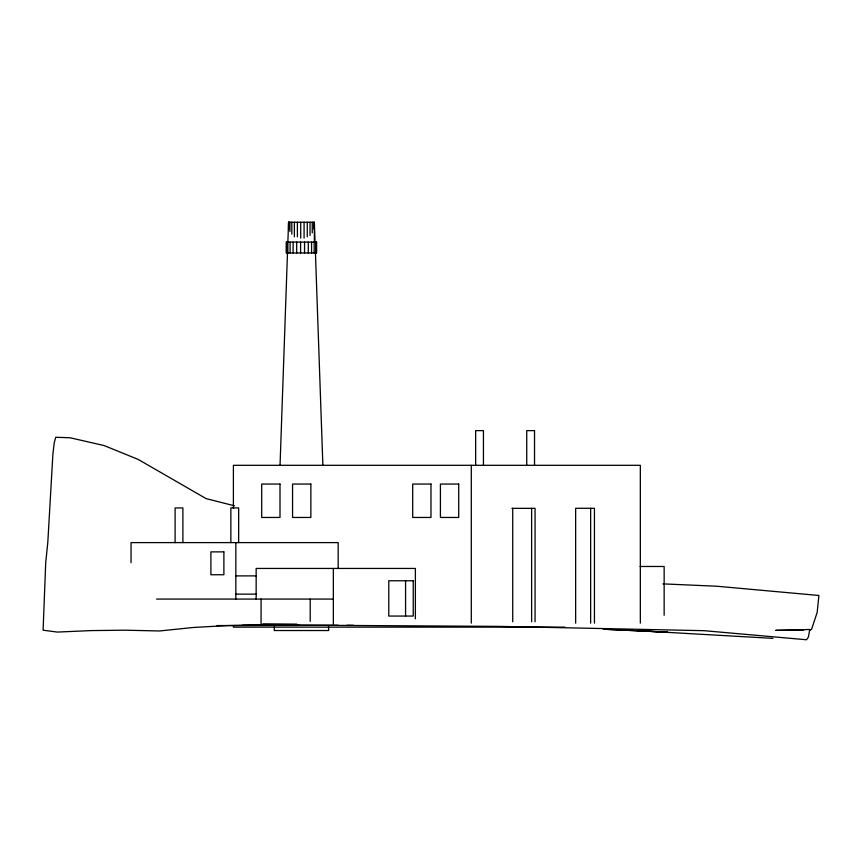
<?xml version="1.0" encoding="UTF-8"?>
<svg xmlns="http://www.w3.org/2000/svg" width="862" height="862" viewBox="0 0 862 862"><rect width="100%" height="100%" fill="white"/><g stroke="black" fill="none" stroke-linecap="round" stroke-linejoin="round"><path stroke-width="1.29" d="M274.396 626.502L274.256 630.531L328.67 630.531L328.519 626.502M280.042 465.34L287.52 251.79M287.854 242.394L288.565 222.245L314.361 222.245L315.061 242.394M803.599 630.176L775.725 630.359L809.763 629.497L808.384 637.126L806.53 639.755L704.114 630.682L499.874 626.394L261.595 624.918L227.557 625.575L193.519 627.461L159.481 630.973L125.443 630.197L91.394 630.585L57.355 632.072L43.1 630.197L45.708 562.864L47.83 542.036L52.916 453.768L54.306 442.443L55.761 437.282L70.027 437.756L104.065 445.546L138.103 459.381L206.18 498.656L234.432 505.789M511.909 508.343L535.065 508.343L535.065 621.793M640.1 566.474L664.149 566.474L664.149 615.263M235.832 575.891L256.154 575.891M235.832 594.144L256.154 594.144M156.572 599.079L333.346 599.079M242.319 625.295L299.136 625.295M346.793 625.295L353.517 625.295M217.03 625.575L338.184 625.295M564.804 627.137L233.397 627.137L233.397 625.575M262.813 623.819L296.851 624.142M663.04 583.876L716.785 586.225L818.9 595.48L817.176 612.386L811.616 629.195L810.226 630.133L809.763 629.497M603.68 629.228L667.824 632.169L603.217 629.206M772.945 638.365L637.255 630.65M315.395 251.79L322.873 465.34M640.337 623.118L640.337 465.308L233.397 465.308L233.397 507.955M594.446 623.129L594.446 508.289L575.654 508.289L575.654 623.129M590.642 508.289L590.642 623.129M534.526 465.308L534.526 430.634L526.736 430.634L526.736 465.308M531.628 508.343L531.628 621.793M512.728 508.343L512.728 621.793M483.442 465.308L483.442 430.634L475.652 430.634L475.652 465.308M471.298 465.308L471.298 623.118M415.376 618.808L415.376 568.446L256.154 568.446L256.154 599.079M405.571 580.762L405.571 616.061M338.184 568.446L338.184 542.607L131.046 542.607L131.046 562.681M333.346 568.446L333.346 623.98M316.343 242.093L316.343 252.975M315.891 242.093L315.891 252.975M314.361 222.245L314.361 242.093M314.167 242.093L314.167 252.975M313.725 222.245L313.725 228.861M312.26 222.245L312.26 232.837M311.57 242.093L311.57 252.975M310.212 599.079L310.212 621.362M310.051 222.245L310.051 235.477M308.294 242.093L308.294 252.975M307.271 222.245L307.271 236.802M304.545 242.093L304.545 252.975M304.081 222.245L304.081 238.127M300.719 222.245L300.719 238.127M300.59 242.093L300.59 252.975M297.401 222.245L297.401 236.802M296.69 242.093L296.69 252.975M294.373 222.245L294.373 236.802M293.112 242.093L293.112 252.975M291.819 222.245L291.819 234.152M290.106 242.093L290.106 252.975M289.923 222.245L289.923 231.512M289.19 222.245L289.19 228.861M288.813 222.245L288.813 228.861M288.565 222.245L288.565 228.861M287.876 242.093L287.876 252.975M286.572 242.093L286.572 252.975M261.078 599.079L261.078 625.295M238.655 542.607L238.655 507.933L230.854 507.933L230.854 542.607M235.832 542.607L235.832 599.079M182.895 542.607L182.895 507.933L175.105 507.933L175.105 542.607M316.634 242.093L286.281 242.093L286.281 252.975L316.634 252.975L316.634 242.093M279.999 484.056L261.703 484.056L261.703 517.459L279.999 517.459L279.999 484.056M310.859 484.056L292.563 484.056L292.563 517.459L310.859 517.459L310.859 484.056M430.989 484.056L412.693 484.056L412.693 517.459L430.989 517.459L430.989 484.056M458.713 484.056L440.417 484.056L440.417 517.459L458.713 517.459L458.713 484.056M223.883 551.874L210.899 551.874L210.899 574.749L223.883 574.749L223.883 551.874M413.232 580.762L388.784 580.762L388.784 616.061L413.232 616.061L413.232 580.762"/></g></svg>
